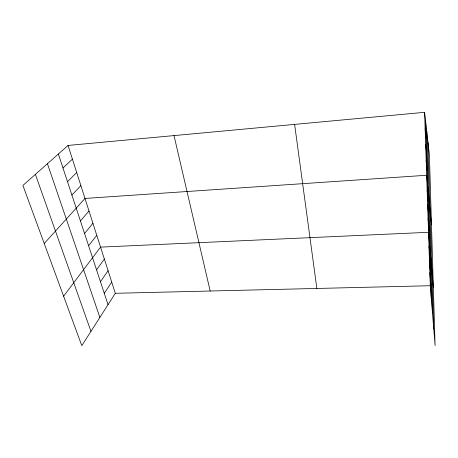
<?xml version="1.0" encoding="UTF-8"?>
<svg xmlns="http://www.w3.org/2000/svg" width="458" height="458" viewBox="0 0 458 458"><rect width="100%" height="100%" fill="white"/><g stroke="black" fill="none" stroke-linecap="round" stroke-linejoin="round"><path stroke-width="0.69" d="M68.047 145.438L115.302 293.297L81.799 345.681L22.9 185.456L68.047 145.438L424.6 112.319L429.381 154.569L435.1 345.561L430.268 285.729L424.6 112.319M104.281 293.303L111.723 282.105M100.457 281.699L108.077 270.684M96.546 269.848L104.35 259.028M63.61 296.206L100.542 247.125L428.522 232.298L433.365 287.601M88.6 245.734L96.775 235.332M84.558 233.471L92.928 223.292M80.431 220.945L89.001 210.995M44.231 243.49L84.988 198.44L426.656 175.259L431.488 224.867M71.9 195.062L80.889 185.616M67.492 181.683L76.704 172.517M62.981 168.006L72.421 159.126M115.302 293.297L430.268 285.729M35.403 174.372L90.965 331.346M47.437 163.706L99.867 317.423M58.372 154.014L108.025 304.673M174.011 135.597L210.182 291.019M294.62 124.393L316.856 288.454M425.133 128.658L426.146 137.99M425.654 144.585L426.667 154.335M426.163 160.111L427.182 170.256M427.142 190.036L428.167 200.896M427.612 204.463L428.642 215.649M428.07 218.546L429.1 230.036M428.974 246.135L430.005 258.203M429.415 259.646L430.451 271.978M429.844 272.836L430.881 285.42M425.608 121.215L431.304 298.547M428.035 142.673L433.76 328.981M426.753 131.372L432.472 313.032"/></g></svg>
